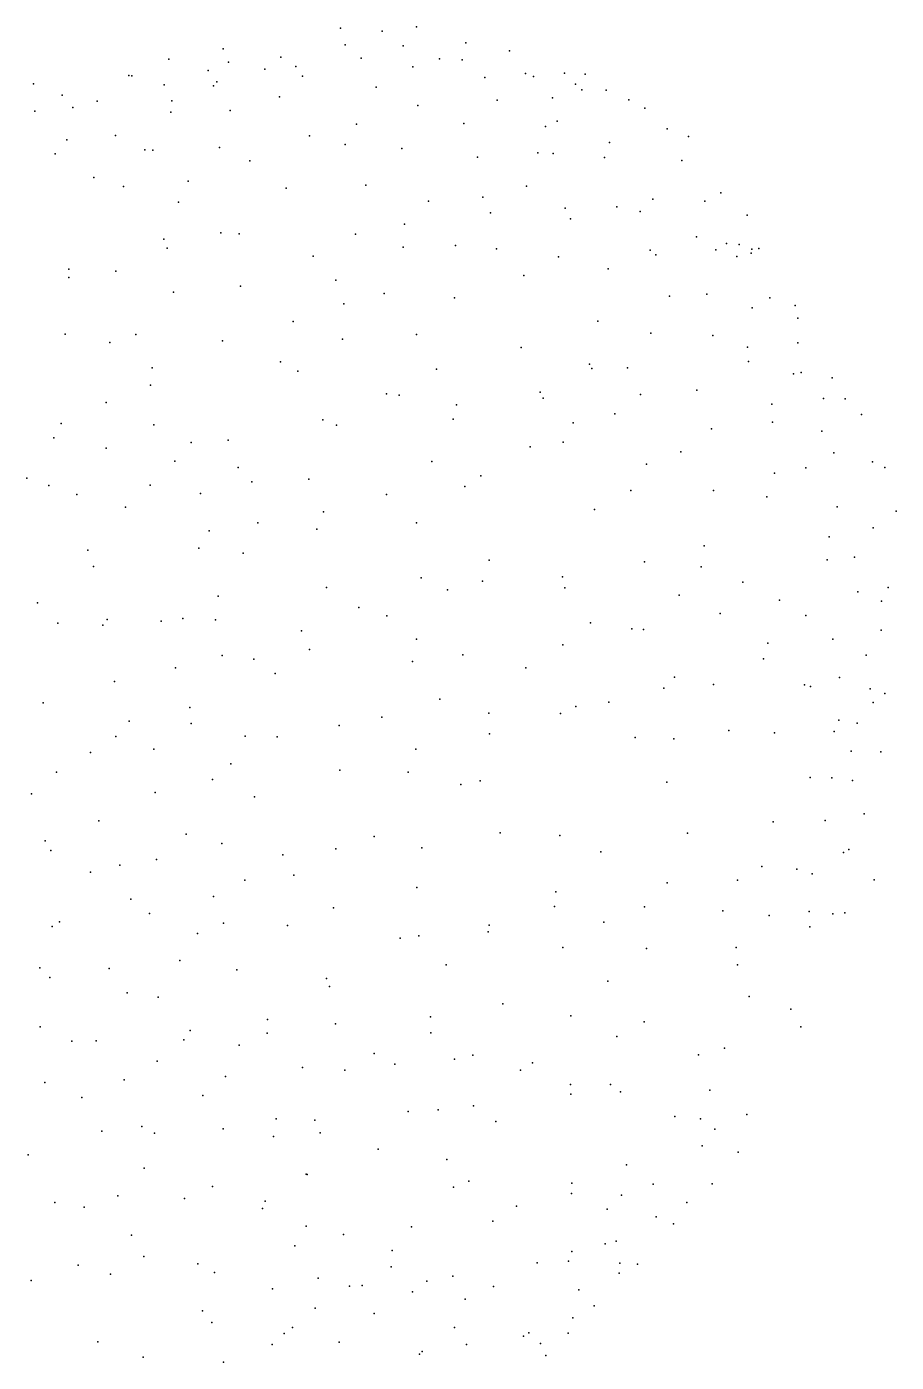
# Model space of a CAD drawing. Header units: metres. Extents: x -23.9 to 23.9, y -27.4 to 27.4.
# Drawn here: x -0.01 to 4.45, y 20.54 to 27.39 of the extents above; entities that cross this region are included whole.
import ezdxf

# ---------------------------------------------------------------- set-up
doc = ezdxf.new("R2010")
doc.units = ezdxf.units.M

msp = doc.modelspace()

# ---------------------------------------------------------------- linework, layer by layer
for p in [(1.6026, 27.3844, -1.0731), (1.8161, 27.3683, -1.2047), (1.9917, 27.3915, -0.9486), (1.0014, 27.2779, -0.8713), (1.6266, 27.2979, -0.5379), (1.9231, 27.2942, -0.5186), (2.2452, 27.3088, -1.0689), (0.7215, 27.2247, -0.8067), (1.0277, 27.2099, -1.1944), (1.296, 27.2355, -0.4636), (1.7088, 27.2294, -0.1504), (2.1099, 27.2266, -1.4135), (2.2265, 27.2209, -0.409), (2.4694, 27.2669, -0.7396), (0.5165, 27.1409, -0.5431), (0.5328, 27.1389, -1.0788), (0.9239, 27.1662, -0.3848), (1.2139, 27.1734, -0.2205), (1.3741, 27.1879, -1.4452), (1.407, 27.1377, 0.094), (1.9726, 27.1859, -0.116), (2.5512, 27.1517, -0.3286), (2.7515, 27.1533, -0.8684), (2.8575, 27.1487, -0.5763), (0.0286, 27.0985, -0.6736), (0.6976, 27.0931, -1.304), (0.9503, 27.0888, 0.01), (0.9683, 27.1083, -1.4181), (1.7853, 27.0812, 0.1777), (2.3428, 27.1313, -1.494), (2.5915, 27.1362, -1.3074), (2.8074, 27.0973, -1.1927), (0.1757, 27.0411, -0.2955), (0.355, 27.0098, 0.0222), (0.7371, 27.0108, -1.5348), (1.2895, 27.0316, -1.7933), (2.4064, 27.0151, -0.0228), (2.6889, 27.0272, -1.5035), (2.8398, 27.0668, -0.3122), (2.9654, 27.0651, -0.9842), (3.0805, 27.0159, -0.5239), (0.0354, 26.9589, 0.0967), (0.2293, 26.9769, -1.3341), (0.7315, 26.9528, 0.3013), (1.0368, 26.9609, 0.322), (1.9996, 26.9864, -1.8271), (3.1636, 26.9734, -1.1807), (1.6838, 26.8921, 0.343), (2.2357, 26.8953, 0.2322), (2.6531, 26.8791, -1.8883), (2.7134, 26.9063, -0.0215), (3.2774, 26.8667, -1.48), (0.1992, 26.8109, -1.6318), (0.4479, 26.834, -1.7094), (1.4434, 26.8318, 0.4168), (2.9827, 26.7976, -0.1288), (3.3874, 26.8282, -1.1198), (0.1398, 26.7391, 0.5195), (0.5996, 26.7594, 0.5401), (0.6398, 26.7588, -1.8704), (0.982, 26.7721, 0.5123), (1.6257, 26.7864, -2.0715), (1.9173, 26.767, -2.1108), (2.6138, 26.7442, -2.1734), (2.6933, 26.7415, 0.1817), (1.1382, 26.7025, -2.0525), (2.3057, 26.722, -2.1781), (2.9567, 26.7209, -2.0432), (3.3537, 26.7054, -1.6591), (0.3374, 26.6184, 0.6972), (0.821, 26.5983, 0.6711), (0.4895, 26.5725, -2.0046), (1.3246, 26.5623, 0.6426), (1.7325, 26.5791, -2.2426), (2.556, 26.5727, 0.4413), (3.5527, 26.5384, -0.9631), (0.7709, 26.4905, -2.1219), (2.0544, 26.4969, -2.3336), (2.3326, 26.5169, 0.5309), (2.7551, 26.4608, 0.3526), (3.0198, 26.4679, 0.1764), (3.2048, 26.5064, -0.0249), (3.4708, 26.4961, -0.4353), (2.3721, 26.4365, -2.4071), (2.7818, 26.4065, -2.3691), (3.1395, 26.4442, -2.1689), (3.6876, 26.424, -1.3935), (0.9894, 26.3345, 0.7807), (1.0828, 26.3286, -2.3014), (1.679, 26.3271, -2.4297), (1.93, 26.3783, 0.6469), (3.4289, 26.314, -2.0223), (0.6965, 26.3016, 0.8306), (0.7141, 26.256, -2.2734), (1.9246, 26.2607, -2.5077), (2.193, 26.2696, -2.5151), (2.4028, 26.2522, 0.5618), (3.5267, 26.2465, -0.0492), (3.5825, 26.2792, -1.8188), (3.6462, 26.2733, -0.6014), (3.7114, 26.2504, -0.9244), (3.7485, 26.2539, -1.1669), (1.4619, 26.2136, -2.4625), (2.7207, 26.2103, 0.4392), (3.1897, 26.2454, 0.1513), (3.2189, 26.2215, -2.3384), (3.6351, 26.2131, -0.3185), (3.7091, 26.2301, -1.6074), (0.2097, 26.1478, 0.9921), (0.4498, 26.1371, 0.9416), (2.5424, 26.1148, -2.5332), (2.9746, 26.1492, -2.4553), (0.21, 26.1043, -2.2382), (1.0898, 26.0597, -2.4567), (1.5777, 26.0906, 0.8127), (0.7451, 26.03, 0.9404), (1.8263, 26.0231, 0.7617), (2.1872, 26.0012, 0.6678), (3.2901, 26.0092, 0.1393), (3.4806, 26.0185, -2.3016), (3.8038, 26.0001, -0.6091), (1.6188, 25.9688, -2.5986), (3.7142, 25.9493, -0.2171), (3.934, 25.9618, -1.4566), (1.3594, 25.8794, -2.551), (2.9228, 25.8808, -2.5819), (3.948, 25.8965, -1.1353), (0.1912, 25.8147, -2.2814), (0.4197, 25.7708, 1.1579), (0.5524, 25.8127, -2.3684), (0.9964, 25.779, -2.4805), (1.6134, 25.7884, 0.8639), (1.9921, 25.8124, -2.6779), (3.1934, 25.8197, -2.5698), (3.5121, 25.8067, -0.0455), (3.9478, 25.7696, -1.6658), (2.5298, 25.746, -2.6609), (3.6893, 25.7473, -2.25), (0.6358, 25.6406, 1.1754), (1.2946, 25.6717, 0.9526), (2.0941, 25.6349, 0.7314), (2.88, 25.6608, 0.4457), (2.8906, 25.6382, -2.6513), (3.0747, 25.6414, 0.2913), (3.6942, 25.6741, -0.1955), (1.3835, 25.6249, -2.5782), (3.9248, 25.61, -1.9137), (3.9644, 25.6167, -0.5949), (4.1232, 25.5907, -1.5106), (0.6275, 25.5519, -2.4294), (1.8378, 25.5086, 0.7651), (1.904, 25.5004, -2.6795), (2.6259, 25.5172, 0.5407), (3.1407, 25.5036, -2.6594), (3.4294, 25.526, 0.006), (0.4002, 25.463, -2.3895), (2.1979, 25.4509, -2.7355), (2.6415, 25.485, -2.7142), (3.8152, 25.4549, -2.3796), (4.0801, 25.4838, -1.7361), (4.1905, 25.4824, -1.1685), (0.1701, 25.3558, -2.4251), (1.5117, 25.3739, -2.6156), (2.1808, 25.3781, 0.6361), (2.7955, 25.3591, 0.4181), (3.0087, 25.4061, 0.2924), (3.8186, 25.3628, -0.3087), (4.2749, 25.4014, -1.4045), (0.6453, 25.3495, 1.1892), (1.5812, 25.3473, 0.7895), (3.5054, 25.3285, -2.666), (4.0711, 25.3157, -1.9814), (0.1316, 25.2813, 1.4178), (0.4008, 25.2294, 1.2941), (0.8372, 25.2583, -2.4999), (1.0267, 25.2697, 0.8395), (2.5746, 25.2366, 0.4435), (2.7439, 25.2602, -2.7595), (0.7527, 25.1617, 1.0467), (2.0712, 25.1613, -2.7289), (3.347, 25.2111, 0.0016), (4.1333, 25.2048, -0.7478), (4.3307, 25.1582, -1.6059), (1.0778, 25.1291, -2.5507), (2.3228, 25.0865, -2.7786), (3.1722, 25.1468, -2.7445), (3.8274, 25.1013, -0.3637), (3.9888, 25.1281, -2.3411), (4.3936, 25.1307, -1.2892), (-0.0068, 25.0758, -2.5554), (0.1067, 25.0372, 1.418), (0.6257, 25.0391, -2.4728), (1.1485, 25.057, 0.7675), (1.4401, 25.0708, -2.6196), (2.2399, 25.0329, 0.4747), (3.0918, 25.0121, 0.1221), (3.5148, 25.012, -2.725), (0.2507, 24.9907, -2.4769), (0.8841, 24.9962, 0.8563), (1.8379, 24.9913, -2.6962), (3.7893, 24.9797, -2.5196), (0.4992, 24.9268, 1.1819), (1.5157, 24.9016, 0.6686), (2.9057, 24.9142, -2.8288), (4.1498, 24.9276, -2.2516), (4.4527, 24.9054, -1.4442), (1.1793, 24.8461, -2.5845), (1.4811, 24.8143, -2.6415), (1.9917, 24.8463, 0.4832), (4.3336, 24.82, -1.998), (0.9292, 24.8047, -2.5401), (4.1084, 24.7741, -0.7249), (0.3058, 24.7059, -2.4754), (0.8764, 24.7162, 0.7462), (1.1036, 24.6912, 0.5264), (3.4676, 24.7284, -0.2201), (4.2378, 24.6704, -1.0097), (0.3354, 24.6226, 1.2055), (2.364, 24.6541, -2.8104), (3.1621, 24.6453, -0.0315), (3.4528, 24.6203, -2.8394), (4.0986, 24.6563, -2.3371), (2.016, 24.5635, 0.3418), (2.331, 24.5464, 0.2439), (2.7408, 24.5683, -2.8835), (3.6662, 24.5424, -2.6888), (0.9749, 24.4695, 0.5522), (1.5306, 24.5137, 0.4454), (2.1515, 24.5028, -2.7805), (2.7536, 24.5123, 0.0861), (3.3386, 24.4746, -0.2029), (4.2555, 24.4923, -2.2409), (4.4103, 24.5146, -1.6248), (0.0485, 24.4356, 1.3915), (1.6957, 24.4123, -2.7006), (3.8531, 24.4488, -2.5612), (4.3774, 24.4445, -1.3911), (0.153, 24.3308, -2.5464), (0.4054, 24.3494, -2.4759), (0.6825, 24.3408, -2.4429), (0.7936, 24.3556, 0.6715), (0.9621, 24.348, -2.4943), (1.8403, 24.3684, 0.2695), (2.8846, 24.3336, -2.9227), (3.5493, 24.3801, -0.354), (3.9888, 24.3697, -0.6242), (0.3831, 24.3204, 1.0349), (1.4021, 24.2916, 0.3434), (3.0972, 24.302, -0.12), (3.1562, 24.2983, -2.9559), (4.375, 24.2946, -1.7685), (1.4429, 24.1962, -2.6639), (1.9924, 24.2495, -2.7632), (2.7426, 24.2196, -0.0727), (3.7947, 24.2293, -0.5348), (4.1273, 24.2497, -2.382), (0.9961, 24.1649, 0.405), (1.1586, 24.146, -2.5454), (1.972, 24.1342, 0.0879), (2.2305, 24.1684, -2.8112), (3.771, 24.1478, -2.6745), (4.298, 24.1678, -2.081), (0.7567, 24.1012, 0.5989), (1.2669, 24.0723, 0.2449), (2.5535, 24.1028, -2.8742), (3.316, 24.0546, -3.0001), (4.1617, 24.0532, -0.9497), (0.4439, 24.0322, 0.8583), (3.2613, 23.9974, -0.2662), (3.5159, 24.017, -0.4088), (3.9824, 24.0143, -2.533), (4.012, 24.0068, -0.7134), (4.3188, 23.9943, -1.3857), (0.0772, 23.9224, 1.1974), (2.1113, 23.9408, -2.7998), (2.9789, 23.9261, -2.9613), (4.3338, 23.9244, -1.9269), (4.3937, 23.9698, -1.6276), (0.8291, 23.8984, -2.4544), (1.8142, 23.8487, -0.0453), (2.3623, 23.8699, -0.1313), (2.7312, 23.8677, -2.9182), (2.8101, 23.9036, -0.182), (0.5181, 23.8281, -2.4968), (0.8357, 23.8171, 0.4072), (1.5954, 23.8056, -2.6829), (3.5932, 23.7799, -0.5086), (4.1581, 23.8337, -2.4267), (4.2526, 23.8173, -2.1786), (0.4506, 23.7489, 0.7969), (1.113, 23.7516, 0.1243), (1.2783, 23.7484, -2.5163), (2.3672, 23.7638, -2.8556), (3.1137, 23.7451, -0.2731), (3.3122, 23.7372, -3.0161), (3.8283, 23.7684, -2.6928), (4.1348, 23.7751, -0.9381), (0.3197, 23.6672, -2.5315), (0.6459, 23.6842, 0.5857), (1.9883, 23.685, -2.789), (4.221, 23.6744, -1.2073), (4.3743, 23.6709, -1.6849), (1.0393, 23.609, -2.5188), (1.5991, 23.5773, -0.0896), (0.1465, 23.5671, 1.1429), (0.9452, 23.5288, 0.2657), (1.9493, 23.5663, -0.1363), (2.3181, 23.5222, -2.8578), (3.2764, 23.5148, -0.3939), (4.0115, 23.5392, -0.81), (4.1215, 23.5378, -2.5039), (4.229, 23.5242, -2.2181), (0.0175, 23.4552, -2.8407), (0.6516, 23.4629, -2.6021), (1.1617, 23.4405, 0.0239), (2.2198, 23.5038, -0.1826), (0.3629, 23.3171, 0.92), (3.8218, 23.3125, -2.7062), (4.0873, 23.318, -0.9533), (4.2882, 23.3525, -2.0247), (0.8106, 23.2484, 0.3925), (1.7752, 23.2374, -2.72), (2.4216, 23.255, -2.8896), (2.7267, 23.2415, -2.9467), (3.3819, 23.2532, -0.5184), (0.0876, 23.2147, -2.9334), (0.1175, 23.1656, 1.1996), (0.9935, 23.2005, 0.1558), (1.5785, 23.1741, -0.0761), (2.019, 23.1791, -2.7634), (4.21, 23.1703, -1.3708), (0.6591, 23.1187, -2.7869), (1.3071, 23.1422, 0.0349), (2.9379, 23.1585, -0.3744), (4.1828, 23.1545, -2.3159), (0.3199, 23.0535, -2.963), (0.4713, 23.0888, 0.7933), (1.3631, 23.0378, -2.7715), (3.7626, 23.082, -0.7771), (3.9435, 23.0682, -2.5989), (4.021, 23.0453, -1.0891), (1.1117, 23.0131, -2.7868), (1.9935, 22.9741, -0.1587), (3.2769, 22.999, -0.5214), (3.6378, 23.0125, -2.7084), (4.3385, 23.0143, -1.8343), (0.5276, 22.9149, -2.9854), (0.9517, 22.9282, 0.2411), (2.706, 22.9524, -2.9475), (0.6229, 22.8421, 0.5855), (1.5662, 22.8702, -0.0097), (2.7005, 22.8779, -0.3819), (3.1612, 22.8755, -2.8699), (3.5635, 22.8546, -0.72), (3.8008, 22.8311, -0.8607), (4.0062, 22.8517, -1.2537), (4.1272, 22.8391, -1.5228), (4.1889, 22.8447, -2.0207), (0.1233, 22.7741, -3.2413), (0.1614, 22.7983, 1.1124), (1.0018, 22.7928, -2.8948), (1.3301, 22.7793, -2.8838), (2.3655, 22.7818, -2.9568), (2.9533, 22.7972, -2.9754), (4.0095, 22.7725, -2.3029), (0.8688, 22.7385, 0.441), (1.908, 22.7156, -2.9488), (2.0034, 22.7278, -0.1276), (2.3601, 22.7479, -0.2249), (2.7429, 22.6669, -2.9518), (3.1712, 22.6623, -0.5624), (3.6311, 22.6665, -2.6284), (0.0601, 22.5632, 1.3646), (0.4166, 22.5592, 1.017), (0.7786, 22.5996, 0.6409), (1.0701, 22.5525, -3.0443), (2.1437, 22.579, -3.0244), (3.6383, 22.5779, -0.8307), (0.1113, 22.5139, -3.4357), (1.5301, 22.5074, 0.0956), (2.974, 22.4937, -0.5523), (0.5088, 22.4345, -3.3431), (0.667, 22.4119, 0.9017), (1.5454, 22.4678, -3.0244), (3.6987, 22.4152, -1.0444), (2.4347, 22.3787, -0.2162), (3.9124, 22.351, -2.0775), (1.2284, 22.2974, -3.1704), (1.5767, 22.2761, 0.24), (2.0633, 22.3112, -3.0545), (2.784, 22.3164, -0.4706), (3.1594, 22.2858, -2.7268), (0.0627, 22.2593, -3.6399), (0.832, 22.2419, -3.3611), (1.2271, 22.2268, 0.5566), (2.066, 22.2295, -0.067), (3.0195, 22.2101, -0.6362), (3.9627, 22.2608, -1.8177), (0.2239, 22.1863, 1.5076), (0.3495, 22.1884, -3.5734), (0.7981, 22.1929, 0.9696), (1.0835, 22.1663, -3.321), (3.5713, 22.151, -1.0423), (0.6623, 22.0835, 1.1855), (1.7748, 22.123, 0.2047), (1.8808, 22.0678, -3.1108), (2.1874, 22.0944, -3.025), (2.2812, 22.1143, -0.1171), (2.5869, 22.0756, -0.3362), (3.4391, 22.116, -2.5607), (1.0118, 22.0053, 0.936), (1.4076, 22.0511, 0.5532), (1.6253, 22.0383, 0.3907), (2.5251, 22.0385, -2.9325), (0.0861, 21.9752, 1.8033), (0.4921, 21.9876, -3.5466), (2.7821, 21.9639, -2.8495), (2.9874, 21.965, -0.6292), (3.4961, 21.9359, -2.3397), (0.2752, 21.8973, -3.6311), (0.896, 21.9073, -3.4386), (2.7829, 21.9154, -0.4832), (3.0379, 21.9263, -2.6896), (1.949, 21.825, -3.0228), (2.1031, 21.8338, 0.1367), (2.2848, 21.8552, -0.1), (3.3163, 21.8003, -2.4701), (3.6856, 21.8111, -1.714), (0.3785, 21.7243, 1.8169), (0.5832, 21.748, -3.5662), (1.0003, 21.7373, 1.257), (1.2726, 21.7888, 0.8844), (1.4715, 21.7817, -3.2627), (2.3997, 21.774, -2.946), (3.4492, 21.7877, -1.1812), (3.5214, 21.7348, -1.418), (0.649, 21.714, 1.6842), (1.2584, 21.6979, -3.369), (1.4979, 21.716, 0.7442), (0.0012, 21.6038, -3.7733), (1.7952, 21.6321, -3.107), (3.4565, 21.6498, -2.1621), (3.6423, 21.6174, -1.8845), (0.5958, 21.5341, 1.9281), (2.1484, 21.5799, 0.2252), (3.0696, 21.5513, -0.7008), (1.4259, 21.5033, 1.1132), (1.4311, 21.5028, -3.2937), (2.2599, 21.4677, 0.0069), (2.788, 21.4584, -2.7059), (3.2055, 21.4526, -1.0649), (3.508, 21.4547, -1.7603), (0.46, 21.3921, 2.117), (0.9462, 21.4405, 1.7408), (2.1822, 21.437, -2.9214), (2.7875, 21.4057, -0.461), (3.0442, 21.3963, -2.5075), (0.1378, 21.3586, 2.2645), (0.2881, 21.3355, -3.7385), (0.803, 21.3798, 1.9879), (1.2024, 21.3284, -3.4146), (1.2154, 21.365, 1.5465), (2.5043, 21.34, -2.7644), (2.9695, 21.3243, -0.7125), (3.3779, 21.359, -1.9657), (2.3844, 21.2636, -0.1033), (3.221, 21.2853, -1.3391), (3.3108, 21.2493, -1.7387), (0.5301, 21.1919, 2.2903), (1.4263, 21.2378, 1.4444), (1.6179, 21.1942, 0.9637), (1.9673, 21.2342, 0.5654), (1.3678, 21.1357, 1.7024), (1.8668, 21.112, -3.0914), (2.7891, 21.1075, -0.6275), (2.9593, 21.1473, -0.9328), (3.0168, 21.16, -2.2612), (0.5942, 21.0817, -3.6949), (0.871, 21.0442, -3.5909), (2.611, 21.0496, -0.4574), (2.772, 21.0581, -2.5141), (3.0355, 21.0468, -2.0394), (3.1256, 21.043, -1.8091), (0.2572, 21.0372, -3.8072), (0.4232, 20.9902, 2.5125), (0.9568, 20.9997, 2.3293), (1.4878, 20.9707, -3.286), (1.8627, 21.0287, 0.7648), (2.1787, 20.9804, 0.2793), (3.0322, 20.9968, -1.4564), (0.0162, 20.9591, 2.5338), (1.2538, 20.9164, 2.143), (1.6483, 20.9293, 1.2092), (1.7139, 20.9321, -3.1747), (1.9713, 20.9008, -3), (2.0447, 20.9547, 0.584), (2.3875, 20.9286, -0.2706), (2.824, 20.9098, -0.9594), (2.2411, 20.8626, -2.7936), (0.8947, 20.8031, 2.5461), (1.4729, 20.817, 1.8392), (1.7757, 20.789, 1.0284), (2.7942, 20.7664, -1.3136), (2.903, 20.8288, -1.6667), (0.9419, 20.7438, -3.5672), (1.3558, 20.7182, 2.2896), (2.1875, 20.7172, -0.0163), (0.3576, 20.6447, -3.8542), (1.2515, 20.6296, 2.5543), (1.3129, 20.6859, -3.3102), (1.5953, 20.6417, 1.7159), (2.249, 20.6309, -2.6425), (2.5409, 20.6735, -0.644), (2.5681, 20.6903, -2.2741), (2.6277, 20.6348, -1.0161), (2.77, 20.6877, -1.8413), (0.5908, 20.5658, -3.7231), (2.0077, 20.5806, -2.7742), (2.0204, 20.5944, 0.5513), (2.6554, 20.5741, -1.6185), (1.0031, 20.5389, 2.7383)]:
    msp.add_point(p)

doc.saveas('drawing.dxf')
